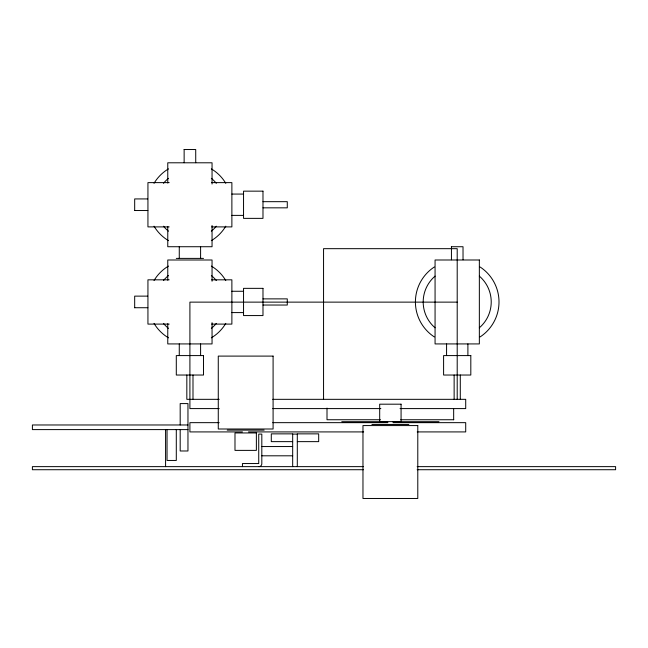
<?xml version="1.0" encoding="UTF-8"?>
<svg xmlns="http://www.w3.org/2000/svg" width="648" height="648" viewBox="0 0 648 648"><rect width="100%" height="100%" fill="white"/><g stroke="black" fill="none" stroke-linecap="round" stroke-linejoin="round"><path stroke-width="0.97" d="M179.269 355.59L179.277 343.926M179.269 258.39L179.277 246.726M446.569 355.59L446.577 343.926M184.089 149.526L195.72 149.526L195.737 162.689M169.177 182.623L147.938 182.623L147.938 226.897L169.177 226.897M211.653 182.623L231.879 182.623L231.879 226.897L211.653 226.897M231.879 194.068L243.543 194.068M147.703 198.928L134.679 198.928L134.679 210.576M262.983 201.674L287.283 201.674L287.283 207.838L262.983 207.83M134.679 210.527L147.841 210.527M451.389 246.726L463.02 246.726L463.036 259.751M176.297 258.39L203.513 258.39M169.177 279.823L147.938 279.823L147.938 324.097L169.177 324.097M211.653 279.823L231.879 279.823L231.879 324.097L211.653 324.097M231.879 291.268L243.543 291.268M147.703 296.128L134.679 296.128L134.679 307.776M262.983 298.874L287.283 298.874L287.283 305.038L262.983 305.03M457.205 302.13L189.905 302.13L189.905 408.588L219.202 408.588M134.679 307.727L147.841 307.727M219.202 399.33L186.827 399.33L186.835 375.03M272.751 399.33L465.71 399.33L465.71 408.588L400.043 408.588M272.751 408.588L380.846 408.588M380.473 419.742L327.005 419.742L327.005 408.078M400.715 419.742L453.754 419.742M341.78 421.686L387.609 421.686M393.158 421.686L438.98 421.686M219.202 422.658L189.905 422.658L189.905 431.916L242.441 431.916M272.751 422.658L387.917 422.658M392.947 422.658L465.71 422.658L465.71 431.916L417.215 431.916M371.911 424.456L408.848 424.456M187.961 424.975L32.4 424.975L32.4 429.6L187.961 429.6M227.213 430.118L264.149 430.118M248.5 431.916L363.674 431.916M292.677 434.087L297.302 434.087M292.677 441.636L271.293 441.636L271.293 433.86L292.677 433.86L292.677 466.633M297.302 441.636L318.686 441.636L318.686 433.86L297.302 433.86L297.302 466.633M261.816 446.545L292.677 446.545M261.816 455.803L292.677 455.803M363.488 466.633L32.4 466.633L32.4 469.719L363.488 469.719M417.15 466.633L615.6 466.633L615.6 469.719L417.15 469.719M231.879 215.387L243.543 215.395M231.879 312.587L243.543 312.595M467.897 343.926L467.897 355.59M460.291 375.03L460.291 399.33M457.205 399.33L457.205 248.67L323.555 248.67L323.555 399.33M454.135 375.03L454.135 399.33M453.665 409.05L453.665 419.742M451.437 246.726L451.437 259.751M242.457 466.633L242.457 463.547L258.73 463.547L258.73 434.087L261.816 434.087L261.816 463.717A2.916 2.916 0 0 1 258.9 466.633M212.05 184.024L212.05 162.794L167.767 162.794L167.767 183.019M212.05 225.488L212.05 246.726L167.767 246.726L167.767 226.5M212.05 281.224L212.05 259.994L167.767 259.994L167.767 280.219M212.05 322.688L212.05 343.926L167.767 343.926L167.767 323.7M200.597 246.726L200.597 258.39M200.597 343.926L200.597 355.59M192.991 375.03L192.991 399.33M184.137 149.526L184.137 162.689M180.185 424.975L180.185 403.591L187.961 403.591L187.961 450.984L180.185 450.984L180.185 429.6M176.297 429.6L176.297 460.461L167.038 460.461L167.038 429.6M165.58 429.6L165.58 466.633M480.079 266.976A41.796 41.796 0 0 1 480.079 336.944M434.338 336.944A41.796 41.796 0 0 1 434.338 266.976M479.326 276.113A34.02 34.02 0 0 1 479.326 327.807M435.091 327.807A34.02 34.02 0 0 1 435.091 276.113M225.796 323.384A41.796 41.796 0 0 1 211.337 337.843M168.48 337.843A41.796 41.796 0 0 1 154.022 323.384M154.022 280.527A41.796 41.796 0 0 1 168.48 266.077M211.337 266.077A41.796 41.796 0 0 1 225.796 280.527M216.319 323.401A34.02 34.02 0 0 1 211.353 328.366M168.464 328.366A34.02 34.02 0 0 1 163.499 323.401M163.499 280.519A34.02 34.02 0 0 1 168.464 275.546M211.353 275.546A34.02 34.02 0 0 1 216.319 280.519M225.796 226.184A41.796 41.796 0 0 1 211.337 240.643M168.48 240.643A41.796 41.796 0 0 1 154.022 226.184M154.022 183.327A41.796 41.796 0 0 1 168.48 168.877M211.337 168.877A41.796 41.796 0 0 1 225.796 183.327M216.319 226.201A34.02 34.02 0 0 1 211.353 231.166M168.464 231.166A34.02 34.02 0 0 1 163.499 226.201M163.499 183.319A34.02 34.02 0 0 1 168.464 178.346M211.353 178.346A34.02 34.02 0 0 1 216.319 183.319M262.983 191.152L243.543 191.152L243.543 218.368L262.983 218.368L262.983 191.152M479.35 259.994L435.067 259.994L435.067 343.926L479.35 343.926L479.35 259.994M262.983 288.352L243.543 288.352L243.543 315.568L262.983 315.568L262.983 288.352M203.513 355.59L176.297 355.59L176.297 375.03L203.513 375.03L203.513 355.59M470.813 355.59L443.596 355.59L443.596 375.03L470.813 375.03L470.813 355.59M273.091 356.1L218.271 356.1L218.271 429L273.091 429L273.091 356.1M401.072 404.19L379.688 404.19L379.688 421.621L401.072 421.621L401.072 404.19M417.79 425.574L362.969 425.574L362.969 498.474L417.79 498.474L417.79 425.574M256.373 432.953L234.989 432.953L234.989 450.384L256.373 450.384L256.373 432.953"/></g></svg>
